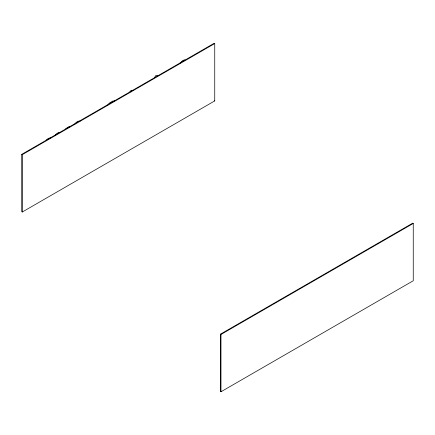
<?xml version="1.0" encoding="UTF-8"?>
<svg xmlns="http://www.w3.org/2000/svg" width="435" height="435" viewBox="0 0 435 435"><rect width="100%" height="100%" fill="white"/><g stroke="black" fill="none" stroke-linecap="round" stroke-linejoin="round"><path stroke-width="0.65" d="M154.751 77.664L155.143 76.37L156.1 75.391L157.051 75.266L157.443 76.109M55.12 135.541C56.251 133.828 58.257 131.914 60.481 132.523M74.744 124.209C75.875 122.496 77.881 120.582 80.105 121.191M180.014 63.14L182.874 60.405L185.027 59.764M46.197 140.233L48.247 138.433L50.395 137.841M65.69 128.798L68.48 126.862L70.073 126.797M21.75 154.349L214.194 43.239L214.743 43.554L214.743 100.898L22.294 212.003L21.75 211.687L21.75 154.349L22.294 154.664L214.743 43.554M220.436 334.156L412.706 223.15L413.25 223.465L413.25 280.754L220.98 391.761L220.436 391.446L220.436 334.156L220.98 334.471L413.25 223.465M114.786 100.904L112.616 101.11L109.854 102.752A7.259 4.192 -60 0 0 107.793 105.096M214.194 100.583L214.743 100.898M132.925 90.774L131.881 90.17L129.891 91.317L130.94 91.921M220.98 334.471L220.98 391.761M22.294 154.664L22.294 212.003"/></g></svg>
